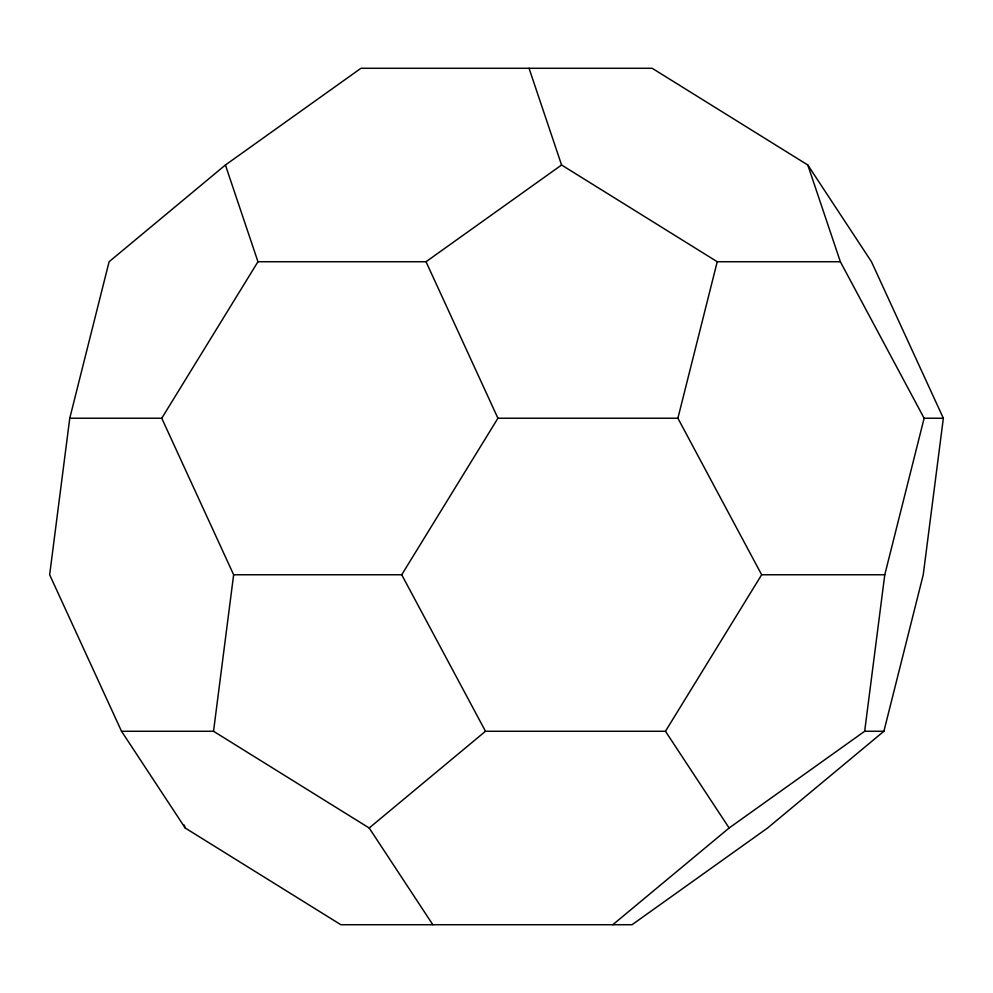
<?xml version="1.0" encoding="UTF-8"?>
<svg xmlns="http://www.w3.org/2000/svg" width="993" height="993" viewBox="0 0 993 993"><rect width="100%" height="100%" fill="white"/><g stroke="black" fill="none" stroke-linecap="round" stroke-linejoin="round"><path stroke-width="1.49" d="M69.758 418.239L49.65 574.761L121.531 731.27L185.194 828.001L340.847 924.719L632.044 924.719L767.589 828.001L883.894 731.27L923.242 574.761L943.35 418.239L871.469 261.73L807.805 164.999L652.153 68.281L360.956 68.281L225.411 164.999L109.106 261.73L69.758 418.239L161.76 418.239L257.957 261.73L225.411 164.999M432.836 924.719L369.185 828.001L213.532 731.27L233.64 574.761L161.76 418.239M612.805 924.719L729.123 828.001L864.667 731.27L884.775 574.761L924.123 418.239L840.351 261.73L807.805 164.999M369.185 828.001L485.49 731.27L665.459 731.27L761.656 574.761L677.896 418.239L717.231 261.73L561.579 164.999L529.046 68.281M233.64 574.761L401.718 574.761L497.927 418.239L426.034 261.73L257.957 261.73M426.034 261.73L561.579 164.999M717.231 261.73L840.351 261.73M497.927 418.239L677.896 418.239M924.123 418.239L943.35 418.239M761.656 574.761L884.775 574.761M121.531 731.27L213.532 731.27M864.667 731.27L883.894 731.27M665.459 731.27L729.123 828.001M401.718 574.761L485.49 731.27M184.202 825.059L185.194 828.001"/></g></svg>
